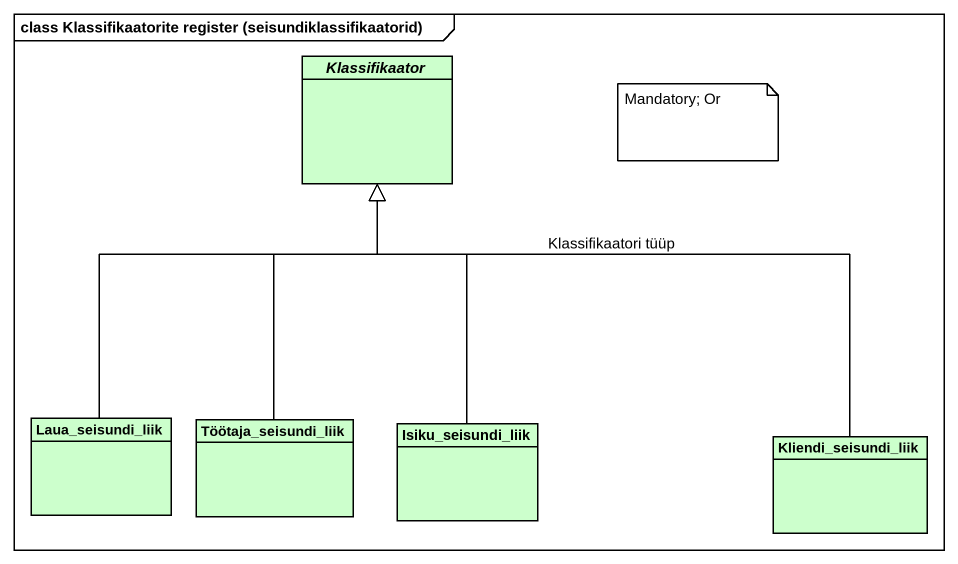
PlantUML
@startuml
mainframe class Klassifikaatorite register (seisundiklassifikaatorid)
hide circle
hide empty members
abstract class Klassifikaator #CCFFCC
class Laua_seisundi_liik #CCFFCC
class Töötaja_seisundi_liik #CCFFCC
class Isiku_seisundi_liik #CCFFCC
class Kliendi_seisundi_liik #CCFFCC
Laua_seisundi_liik -up-|> Klassifikaator
Töötaja_seisundi_liik -up-|> Klassifikaator
Isiku_seisundi_liik -up-|> Klassifikaator
Kliendi_seisundi_liik -up-|> Klassifikaator : Klassifikaatori tüüp
note as N1
  Mandatory; Or
end note
@enduml
